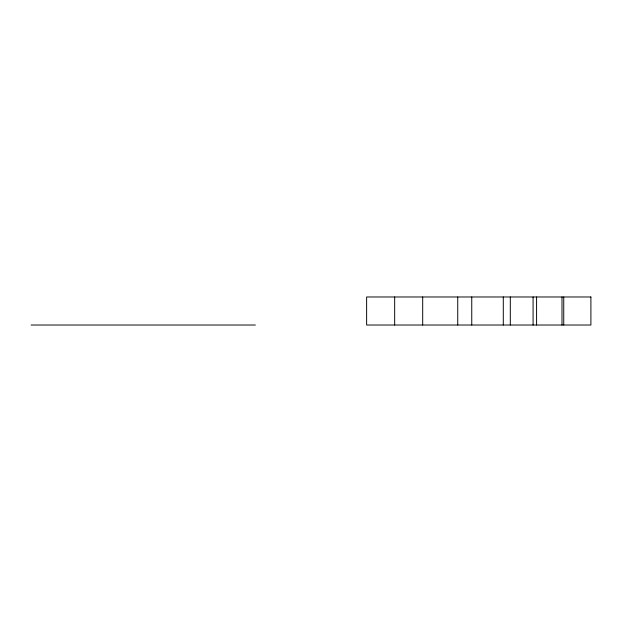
<?xml version="1.0" encoding="UTF-8"?>
<svg xmlns="http://www.w3.org/2000/svg" width="622" height="622" viewBox="0 0 622 622"><rect width="100%" height="100%" fill="white"/><g stroke="black" fill="none" stroke-linecap="round" stroke-linejoin="round"><path stroke-width="0.93" d="M31.1 325.018L255.37 325.018M563.742 296.982L563.742 325.018M561.993 296.982L561.993 325.018M536.584 296.982L536.584 325.018M533.077 296.982L533.077 325.018M510.304 296.982L510.304 325.018M503.291 296.982L503.291 325.018M471.756 296.982L471.756 325.018M457.738 296.982L457.738 325.018M422.696 296.982L422.696 325.018M394.667 296.982L394.667 325.018M590.9 296.982L366.63 296.982L366.63 325.018L590.9 325.018L590.9 296.982"/></g></svg>
